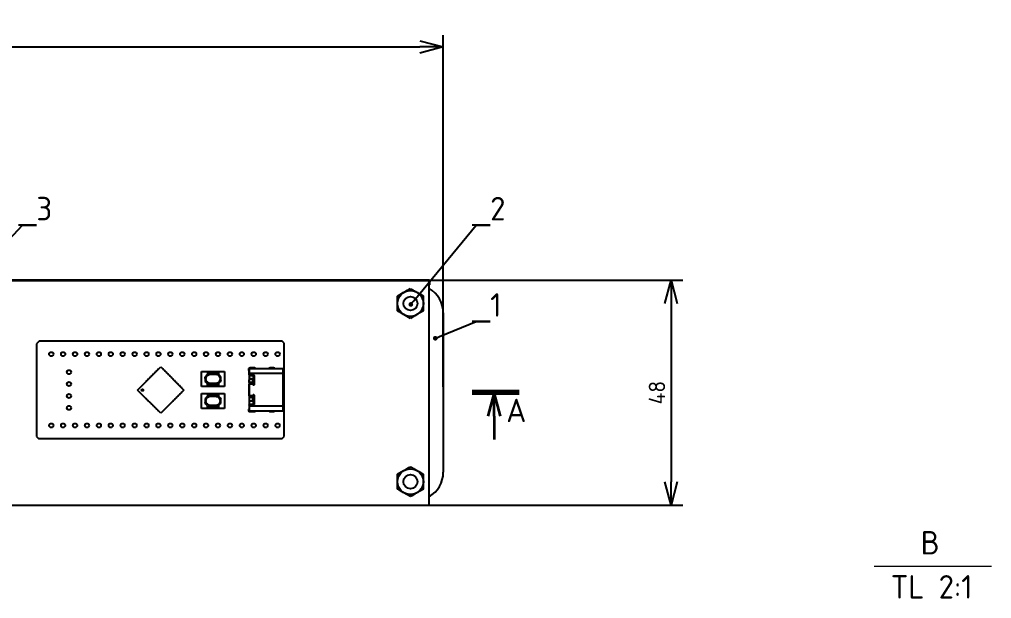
# Model space of a CAD drawing. Header units: millimetres. Extents: x 19686 to 36223, y 4362 to 8014.
# Drawn here: x 20689.1 to 20896.4, y 4518.5 to 4642 of the extents above; entities that cross this region are included whole.
import ezdxf
from ezdxf import colors
from ezdxf.entities.mleader import LeaderData, LeaderLine
from ezdxf.math import Vec2, Vec3

# ---------------------------------------------------------------- set-up
doc = ezdxf.new("R2010")
doc.units = ezdxf.units.MM
doc.linetypes.add('AM_ISO08W050', pattern=[18, 12, -1.5, 3, -1.5])
doc.layers.get('0').update_dxf_attribs({"lineweight": 35})
for name, color, linetype, lineweight in [('AM_10', 7, 'AM_ISO08W050', 35), ('Nét mảnh', 130, 'Continuous', 13), ('NÉT MẶT CẮT', 10, 'Continuous', 70), ('Nét đậm', 7, 'Continuous', 35)]:
    doc.layers.add(name, color=color, linetype=linetype, lineweight=lineweight)
doc.styles.add('MtXpl_TCVN_7284', font='')
doc.styles.get("Standard").update_dxf_attribs({"font": '', "height": 4.375})
doc.styles.get('MtXpl_TCVN_7284').set_extended_font_data('TCVN 7284')
doc.styles.get('Standard').set_extended_font_data('TCVN 7284')
doc.dimstyles.new('ISO-25$0', dxfattribs={"dimtxt": 4.375, "dimasz": 2.5, "dimexe": 1.25, "dimexo": 0.625, "dimtad": 1, "dimtxsty": 'Standard', "dimblk": 'OPEN30', "dimcen": 2.5, "dimadec": 0, "dimazin": 0, "dimtfac": 1, "dimtmove": 0, "dimatfit": 3, "dimldrblk": 'OPEN30', "dimfxl": 1, "dimarcsym": 0})

# ---------------------------------------------------------------- blocks, each defined once
blk = doc.blocks.new('_Dot')
at = {"color": 0, "linetype": 'ByBlock', "lineweight": -2}
blk.add_line((-0.5, 0), (-1, 0), dxfattribs=at)
at = {"color": 0, "linetype": 'ByBlock', "const_width": 0.5}
blk.add_lwpolyline([(-0.25, 0, 1), (0.25, 0, 1)], format="xyb", close=True, dxfattribs=at)
blk = doc.blocks.new('_Open30')
at = {"color": 0, "linetype": 'ByBlock', "lineweight": -2}
for p, q in [((-1, 0.268), (0, 0)), ((0, 0), (-1, -0.268)), ((0, 0), (-1, 0))]:
    blk.add_line(p, q, dxfattribs=at)
blk = doc.blocks.new('*D139')
at = {"layer": 'Defpoints', "color": 0, "transparency": 16777216}
for p in [(20779.45, 4636.1), (20459.45, 4562.39), (20779.45, 4562.39)]:
    blk.add_point(p, dxfattribs=at)
at = {"layer": 'Nét mảnh', "color": 0, "lineweight": -2, "transparency": 16777216}
for p, q in [((20459.45, 4563.64), (20459.45, 4638.6)), ((20779.45, 4563.64), (20779.45, 4638.6)), ((20464.45, 4636.1), (20774.45, 4636.1))]:
    blk.add_line(p, q, dxfattribs=at)
at = {"layer": 'Nét mảnh', "color": 0, "lineweight": -2, "transparency": 16777216, "xscale": 5, "yscale": 5, "zscale": 5, "rotation": 180}
blk.add_blockref('_Open30', (20459.45, 4636.1), dxfattribs=at)
at = {"layer": 'Nét mảnh', "color": 0, "lineweight": -2, "transparency": 16777216, "xscale": 5, "yscale": 5, "zscale": 5}
blk.add_blockref('_Open30', (20779.45, 4636.1), dxfattribs=at)
at = {"layer": 'Nét mảnh', "color": 0, "transparency": 16777216, "insert": (20619.45, 4639.1), "char_height": 4.375, "attachment_point": 5}
blk.add_mtext('{\\H0.8x;320}', dxfattribs=at)
blk = doc.blocks.new('*D141')
at = {"layer": 'Defpoints', "color": 0, "transparency": 16777216}
for p in [(20722.45, 4586.39), (20722.45, 4538.39), (20828.01, 4538.39)]:
    blk.add_point(p, dxfattribs=at)
at = {"layer": 'Nét mảnh', "color": 0, "lineweight": -2, "transparency": 16777216}
for p, q in [((20723.7, 4586.39), (20830.51, 4586.39)), ((20828.01, 4581.39), (20828.01, 4543.39)), ((20723.7, 4538.39), (20830.51, 4538.39))]:
    blk.add_line(p, q, dxfattribs=at)
at = {"layer": 'Nét mảnh', "color": 0, "lineweight": -2, "transparency": 16777216, "xscale": 5, "yscale": 5, "zscale": 5}
for p, rotation in [((20828.01, 4586.39), 90), ((20828.01, 4538.39), 270)]:
    blk.add_blockref('_Open30', p, dxfattribs=dict(at, rotation=rotation))
at = {"layer": 'Nét mảnh', "color": 0, "transparency": 16777216, "insert": (20825.01, 4562.39), "char_height": 4.375, "attachment_point": 5, "rotation": 90}
blk.add_mtext('{\\H0.8x;48}', dxfattribs=at)

msp = doc.modelspace()

# ---------------------------------------------------------------- linework, layer by layer
at = {"color": 7, "linetype": 'Continuous', "lineweight": 25}
for p, q in [((20776.452, 4538.394), (20776.452, 4585.394)), ((20769.702, 4582.982), (20771.077, 4583.776)), ((20772.452, 4578.219), (20771.077, 4579.013)), ((20775.202, 4579.806), (20773.827, 4579.013)), ((20779.452, 4579.394), (20779.452, 4545.394)), ((20693.295, 4573.386), (20692.71, 4572.802)), ((20692.71, 4572.802), (20692.71, 4553.015)), ((20745.085, 4573.386), (20693.295, 4573.386)), ((20745.517, 4572.954), (20745.085, 4573.386)), ((20745.517, 4553.041), (20745.517, 4572.954)), ((20714.253, 4562.921), (20719.203, 4567.871)), ((20717.693, 4566.375), (20717.516, 4566.199)), ((20717.693, 4566.375), (20717.7, 4566.368)), ((20718.047, 4566.729), (20717.87, 4566.552)), ((20717.87, 4566.552), (20717.877, 4566.545)), ((20718.047, 4566.729), (20718.054, 4566.722)), ((20718.4, 4567.083), (20718.223, 4566.906)), ((20718.223, 4566.906), (20718.23, 4566.899)), ((20718.4, 4567.083), (20718.407, 4567.075)), ((20718.754, 4567.436), (20718.577, 4567.259)), ((20718.584, 4567.252), (20718.577, 4567.259)), ((20718.754, 4567.436), (20718.761, 4567.429)), ((20719.203, 4567.871), (20724.153, 4562.921)), ((20719.652, 4567.436), (20719.645, 4567.429)), ((20719.829, 4567.259), (20719.652, 4567.436)), ((20719.829, 4567.259), (20719.821, 4567.252)), ((20720.005, 4567.083), (20719.998, 4567.075)), ((20720.182, 4566.906), (20720.005, 4567.083)), ((20720.182, 4566.906), (20720.175, 4566.899)), ((20720.359, 4566.729), (20720.352, 4566.722)), ((20720.536, 4566.552), (20720.359, 4566.729)), ((20720.536, 4566.552), (20720.529, 4566.545)), ((20720.712, 4566.375), (20720.705, 4566.368)), ((20720.889, 4566.199), (20720.712, 4566.375)), ((20727.903, 4566.909), (20732.803, 4566.909)), ((20727.903, 4563.709), (20727.903, 4566.909)), ((20729.199, 4566.909), (20729.199, 4566.315)), ((20731.507, 4566.509), (20729.199, 4566.509)), ((20731.507, 4566.909), (20731.507, 4566.315)), ((20732.803, 4566.909), (20732.803, 4563.709)), ((20745.365, 4566.442), (20738.065, 4566.442)), ((20738.065, 4566.442), (20738.065, 4564.488)), ((20745.335, 4567.442), (20738.095, 4567.442)), ((20738.095, 4566.222), (20738.095, 4567.442)), ((20739.168, 4567.667), (20738.268, 4567.667)), ((20743.249, 4567.667), (20742.549, 4567.667)), ((20745.335, 4558.502), (20745.335, 4567.442)), ((20745.365, 4559.502), (20745.365, 4566.442)), ((20715.925, 4564.608), (20715.749, 4564.431)), ((20715.749, 4564.431), (20715.756, 4564.424)), ((20715.925, 4564.608), (20715.932, 4564.601)), ((20716.279, 4564.961), (20716.102, 4564.784)), ((20716.102, 4564.784), (20716.109, 4564.777)), ((20716.279, 4564.961), (20716.286, 4564.954)), ((20716.632, 4565.315), (20716.456, 4565.138)), ((20716.456, 4565.138), (20716.463, 4565.131)), ((20716.632, 4565.315), (20716.64, 4565.308)), ((20716.986, 4565.668), (20716.809, 4565.492)), ((20716.809, 4565.492), (20716.816, 4565.484)), ((20716.986, 4565.668), (20716.993, 4565.661)), ((20717.34, 4566.022), (20717.163, 4565.845)), ((20717.163, 4565.845), (20717.17, 4565.838)), ((20717.34, 4566.022), (20717.347, 4566.015)), ((20717.516, 4566.199), (20717.523, 4566.192)), ((20720.889, 4566.199), (20720.882, 4566.192)), ((20721.066, 4566.022), (20721.059, 4566.015)), ((20721.243, 4565.845), (20721.066, 4566.022)), ((20721.243, 4565.845), (20721.236, 4565.838)), ((20721.42, 4565.668), (20721.412, 4565.661)), ((20721.596, 4565.492), (20721.42, 4565.668)), ((20721.596, 4565.492), (20721.589, 4565.484)), ((20721.773, 4565.315), (20721.766, 4565.308)), ((20721.95, 4565.138), (20721.773, 4565.315)), ((20721.95, 4565.138), (20721.943, 4565.131)), ((20722.127, 4564.961), (20722.12, 4564.954)), ((20722.303, 4564.784), (20722.127, 4564.961)), ((20722.303, 4564.784), (20722.296, 4564.777)), ((20722.48, 4564.608), (20722.473, 4564.601)), ((20722.657, 4564.431), (20722.48, 4564.608)), ((20722.657, 4564.431), (20722.65, 4564.424)), ((20728.653, 4565.409), (20728.663, 4565.509)), ((20728.653, 4565.409), (20728.653, 4565.249)), ((20728.653, 4565.249), (20728.683, 4565.039)), ((20728.663, 4565.509), (20728.713, 4565.699)), ((20728.683, 4565.039), (20728.753, 4564.829)), ((20728.713, 4565.699), (20728.793, 4565.879)), ((20728.853, 4564.639), (20728.753, 4564.829)), ((20728.923, 4566.069), (20728.793, 4565.879)), ((20728.853, 4565.359), (20728.873, 4565.509)), ((20728.853, 4565.279), (20728.853, 4565.359)), ((20728.863, 4565.189), (20728.853, 4565.279)), ((20728.983, 4564.489), (20728.853, 4564.639)), ((20728.883, 4565.069), (20728.863, 4565.189)), ((20728.873, 4565.509), (20728.923, 4565.679)), ((20728.923, 4564.929), (20728.883, 4565.069)), ((20729.083, 4566.229), (20728.923, 4566.069)), ((20728.923, 4565.679), (20729.003, 4565.829)), ((20728.983, 4564.809), (20728.923, 4564.929)), ((20729.073, 4564.679), (20728.983, 4564.809)), ((20729.103, 4564.369), (20728.983, 4564.489)), ((20729.003, 4565.829), (20729.083, 4565.949)), ((20729.163, 4564.589), (20729.073, 4564.679)), ((20729.083, 4566.229), (20729.199, 4566.315)), ((20729.083, 4565.949), (20729.183, 4566.049)), ((20729.199, 4564.303), (20729.103, 4564.369)), ((20729.303, 4564.469), (20729.163, 4564.589)), ((20729.183, 4566.049), (20729.263, 4566.119)), ((20729.199, 4563.709), (20729.199, 4564.303)), ((20729.263, 4566.119), (20729.373, 4566.189)), ((20729.453, 4564.389), (20729.303, 4564.469)), ((20729.373, 4566.189), (20729.543, 4566.259)), ((20729.613, 4564.339), (20729.453, 4564.389)), ((20729.543, 4566.259), (20729.703, 4566.299)), ((20729.853, 4564.309), (20729.613, 4564.339)), ((20729.703, 4566.299), (20729.853, 4566.309)), ((20729.853, 4566.309), (20730.853, 4566.309)), ((20730.563, 4564.309), (20729.853, 4564.309)), ((20730.923, 4564.309), (20730.563, 4564.309)), ((20731.033, 4566.289), (20730.853, 4566.309)), ((20731.073, 4564.329), (20730.923, 4564.309)), ((20731.033, 4566.289), (20731.253, 4566.229)), ((20731.253, 4564.389), (20731.073, 4564.329)), ((20731.253, 4566.229), (20731.423, 4566.139)), ((20731.433, 4564.489), (20731.253, 4564.389)), ((20731.423, 4566.139), (20731.583, 4565.999)), ((20731.593, 4564.629), (20731.433, 4564.489)), ((20731.507, 4566.315), (20731.653, 4566.209)), ((20731.653, 4566.209), (20731.507, 4566.315)), ((20731.507, 4564.303), (20731.623, 4564.389)), ((20731.507, 4564.303), (20731.507, 4563.709)), ((20731.583, 4565.999), (20731.693, 4565.859)), ((20731.693, 4564.769), (20731.593, 4564.629)), ((20731.773, 4564.529), (20731.623, 4564.389)), ((20731.763, 4566.099), (20731.653, 4566.209)), ((20731.693, 4565.859), (20731.773, 4565.699)), ((20731.773, 4564.919), (20731.693, 4564.769)), ((20731.853, 4565.979), (20731.763, 4566.099)), ((20731.773, 4565.699), (20731.833, 4565.529)), ((20731.833, 4565.079), (20731.773, 4564.919)), ((20731.873, 4564.679), (20731.773, 4564.529)), ((20731.833, 4565.529), (20731.853, 4565.369)), ((20731.853, 4565.249), (20731.833, 4565.079)), ((20731.933, 4565.829), (20731.853, 4565.979)), ((20731.853, 4565.369), (20731.853, 4565.249)), ((20731.963, 4564.839), (20731.873, 4564.679)), ((20732.003, 4565.659), (20731.933, 4565.829)), ((20732.023, 4565.019), (20731.963, 4564.839)), ((20732.043, 4565.479), (20732.003, 4565.659)), ((20732.023, 4565.019), (20732.043, 4565.179)), ((20732.053, 4565.379), (20732.043, 4565.479)), ((20732.043, 4565.179), (20732.053, 4565.269)), ((20732.053, 4565.269), (20732.053, 4565.379)), ((20738.065, 4566.222), (20738.095, 4566.222)), ((20738.065, 4566.072), (20738.215, 4566.072)), ((20738.095, 4564.511), (20738.095, 4565.141)), ((20738.095, 4564.511), (20738.095, 4564.207)), ((20738.835, 4564.511), (20738.095, 4564.511)), ((20739.015, 4566.102), (20738.215, 4566.102)), ((20738.215, 4566.072), (20738.215, 4566.102)), ((20738.215, 4566.072), (20739.015, 4566.072)), ((20738.565, 4565.324), (20738.365, 4565.324)), ((20738.365, 4565.316), (20738.365, 4565.324)), ((20738.365, 4565.316), (20738.565, 4565.316)), ((20738.565, 4565.324), (20738.565, 4565.316)), ((20738.835, 4565.141), (20738.835, 4564.511)), ((20738.865, 4564.488), (20738.865, 4565.118)), ((20738.915, 4566.072), (20738.915, 4564.122)), ((20739.015, 4566.072), (20739.015, 4566.102)), ((20739.165, 4565.922), (20739.195, 4565.922)), ((20739.165, 4565.922), (20739.165, 4564.222)), ((20739.195, 4564.222), (20739.195, 4565.922)), ((20719.203, 4557.971), (20714.253, 4562.921)), ((20714.865, 4563.547), (20714.688, 4563.37)), ((20714.688, 4563.37), (20714.695, 4563.363)), ((20714.695, 4562.479), (20714.688, 4562.472)), ((20714.865, 4562.295), (20714.688, 4562.472)), ((20714.865, 4563.547), (20714.872, 4563.54)), ((20714.872, 4562.303), (20714.865, 4562.295)), ((20715.218, 4563.901), (20715.041, 4563.724)), ((20715.041, 4563.724), (20715.049, 4563.717)), ((20715.218, 4563.901), (20715.225, 4563.894)), ((20715.572, 4564.254), (20715.395, 4564.077)), ((20715.395, 4564.077), (20715.402, 4564.07)), ((20715.572, 4564.254), (20715.579, 4564.247)), ((20724.153, 4562.921), (20719.203, 4557.971)), ((20722.834, 4564.254), (20722.827, 4564.247)), ((20723.011, 4564.077), (20722.834, 4564.254)), ((20723.011, 4564.077), (20723.003, 4564.07)), ((20723.187, 4563.901), (20723.18, 4563.894)), ((20723.364, 4563.724), (20723.187, 4563.901)), ((20723.364, 4563.724), (20723.357, 4563.717)), ((20723.541, 4563.547), (20723.534, 4563.54)), ((20723.541, 4562.295), (20723.534, 4562.303)), ((20723.718, 4563.37), (20723.541, 4563.547)), ((20723.718, 4562.472), (20723.541, 4562.295)), ((20723.718, 4563.37), (20723.711, 4563.363)), ((20723.711, 4562.479), (20723.718, 4562.472)), ((20732.803, 4563.709), (20727.903, 4563.709)), ((20727.903, 4562.21), (20732.803, 4562.21)), ((20727.903, 4559.01), (20727.903, 4562.21)), ((20729.199, 4564.109), (20731.507, 4564.109)), ((20729.199, 4562.21), (20729.199, 4561.616)), ((20731.507, 4562.21), (20731.507, 4561.616)), ((20732.803, 4562.21), (20732.803, 4559.01)), ((20738.065, 4564.207), (20738.065, 4561.737)), ((20738.836, 4564.207), (20738.065, 4564.207)), ((20738.095, 4561.737), (20738.095, 4564.207)), ((20738.866, 4564.21), (20738.836, 4564.207)), ((20738.915, 4564.122), (20738.904, 4564.122)), ((20739.165, 4564.222), (20739.195, 4564.222)), ((20715.049, 4562.126), (20715.041, 4562.119)), ((20715.218, 4561.942), (20715.041, 4562.119)), ((20715.225, 4561.949), (20715.218, 4561.942)), ((20715.402, 4561.772), (20715.395, 4561.765)), ((20715.572, 4561.588), (20715.395, 4561.765)), ((20715.579, 4561.595), (20715.572, 4561.588)), ((20715.756, 4561.419), (20715.749, 4561.412)), ((20715.925, 4561.235), (20715.749, 4561.412)), ((20715.932, 4561.242), (20715.925, 4561.235)), ((20716.109, 4561.065), (20716.102, 4561.058)), ((20716.279, 4560.881), (20716.102, 4561.058)), ((20716.286, 4560.888), (20716.279, 4560.881)), ((20716.463, 4560.712), (20716.456, 4560.704)), ((20716.632, 4560.528), (20716.456, 4560.704)), ((20716.64, 4560.535), (20716.632, 4560.528)), ((20716.816, 4560.358), (20716.809, 4560.351)), ((20716.986, 4560.174), (20716.809, 4560.351)), ((20716.993, 4560.181), (20716.986, 4560.174)), ((20721.412, 4560.181), (20721.42, 4560.174)), ((20721.596, 4560.351), (20721.42, 4560.174)), ((20721.589, 4560.358), (20721.596, 4560.351)), ((20721.766, 4560.535), (20721.773, 4560.528)), ((20721.95, 4560.704), (20721.773, 4560.528)), ((20721.943, 4560.712), (20721.95, 4560.704)), ((20722.12, 4560.888), (20722.127, 4560.881)), ((20722.303, 4561.058), (20722.127, 4560.881)), ((20722.296, 4561.065), (20722.303, 4561.058)), ((20722.473, 4561.242), (20722.48, 4561.235)), ((20722.657, 4561.412), (20722.48, 4561.235)), ((20722.65, 4561.419), (20722.657, 4561.412)), ((20722.827, 4561.595), (20722.834, 4561.588)), ((20723.011, 4561.765), (20722.834, 4561.588)), ((20723.003, 4561.772), (20723.011, 4561.765)), ((20723.18, 4561.949), (20723.187, 4561.942)), ((20723.364, 4562.119), (20723.187, 4561.942)), ((20723.357, 4562.126), (20723.364, 4562.119)), ((20728.663, 4560.81), (20728.653, 4560.71)), ((20728.653, 4560.71), (20728.653, 4560.55)), ((20728.653, 4560.55), (20728.683, 4560.34)), ((20728.713, 4561), (20728.663, 4560.81)), ((20728.753, 4560.13), (20728.683, 4560.34)), ((20728.713, 4561), (20728.793, 4561.18)), ((20728.853, 4559.94), (20728.753, 4560.13)), ((20728.793, 4561.18), (20728.923, 4561.37)), ((20728.853, 4560.66), (20728.873, 4560.81)), ((20728.853, 4560.58), (20728.853, 4560.66)), ((20728.863, 4560.49), (20728.853, 4560.58)), ((20728.883, 4560.37), (20728.863, 4560.49)), ((20728.873, 4560.81), (20728.923, 4560.98)), ((20728.923, 4560.23), (20728.883, 4560.37)), ((20729.083, 4561.53), (20728.923, 4561.37)), ((20728.923, 4560.98), (20729.003, 4561.13)), ((20728.983, 4560.11), (20728.923, 4560.23)), ((20729.003, 4561.13), (20729.083, 4561.25)), ((20729.199, 4561.616), (20729.083, 4561.53)), ((20729.083, 4561.25), (20729.183, 4561.35)), ((20729.183, 4561.35), (20729.263, 4561.42)), ((20731.507, 4561.81), (20729.199, 4561.81)), ((20729.263, 4561.42), (20729.373, 4561.49)), ((20729.373, 4561.49), (20729.543, 4561.56)), ((20729.543, 4561.56), (20729.703, 4561.6)), ((20729.703, 4561.6), (20729.853, 4561.61)), ((20729.853, 4561.61), (20730.853, 4561.61)), ((20731.033, 4561.59), (20730.853, 4561.61)), ((20731.033, 4561.59), (20731.253, 4561.53)), ((20731.253, 4561.53), (20731.423, 4561.44)), ((20731.423, 4561.44), (20731.583, 4561.3)), ((20731.507, 4561.616), (20731.653, 4561.51)), ((20731.653, 4561.51), (20731.507, 4561.616)), ((20731.583, 4561.3), (20731.693, 4561.16)), ((20731.653, 4561.51), (20731.763, 4561.4)), ((20731.693, 4561.16), (20731.773, 4561)), ((20731.773, 4560.22), (20731.693, 4560.07)), ((20731.763, 4561.4), (20731.853, 4561.28)), ((20731.773, 4561), (20731.833, 4560.83)), ((20731.833, 4560.38), (20731.773, 4560.22)), ((20731.833, 4560.83), (20731.853, 4560.67)), ((20731.853, 4560.55), (20731.833, 4560.38)), ((20731.853, 4561.28), (20731.933, 4561.13)), ((20731.853, 4560.67), (20731.853, 4560.55)), ((20731.963, 4560.14), (20731.873, 4559.98)), ((20731.933, 4561.13), (20732.003, 4560.96)), ((20731.963, 4560.14), (20732.023, 4560.32)), ((20732.043, 4560.78), (20732.003, 4560.96)), ((20732.023, 4560.32), (20732.043, 4560.48)), ((20732.053, 4560.68), (20732.043, 4560.78)), ((20732.043, 4560.48), (20732.053, 4560.57)), ((20732.053, 4560.57), (20732.053, 4560.68)), ((20738.065, 4561.737), (20738.095, 4561.737)), ((20738.065, 4561.456), (20738.065, 4560.826)), ((20738.065, 4560.826), (20738.065, 4559.502)), ((20738.836, 4561.737), (20738.095, 4561.737)), ((20738.095, 4561.737), (20738.095, 4561.433)), ((20738.095, 4561.433), (20738.835, 4561.433)), ((20738.095, 4561.433), (20738.095, 4560.803)), ((20738.365, 4560.628), (20738.565, 4560.628)), ((20738.365, 4560.628), (20738.365, 4560.62)), ((20738.365, 4560.62), (20738.565, 4560.62)), ((20738.565, 4560.62), (20738.565, 4560.628)), ((20738.835, 4560.803), (20738.835, 4561.433)), ((20738.836, 4561.737), (20738.866, 4561.735)), ((20738.865, 4560.826), (20738.865, 4561.456)), ((20738.904, 4561.822), (20738.915, 4561.822)), ((20738.915, 4561.822), (20738.915, 4559.872)), ((20739.015, 4561.902), (20739.015, 4561.872)), ((20739.165, 4561.722), (20739.195, 4561.722)), ((20739.165, 4561.722), (20739.165, 4560.022)), ((20739.195, 4560.022), (20739.195, 4561.722)), ((20717.17, 4560.004), (20717.163, 4559.997)), ((20717.34, 4559.821), (20717.163, 4559.997)), ((20717.347, 4559.828), (20717.34, 4559.821)), ((20717.523, 4559.651), (20717.516, 4559.644)), ((20717.693, 4559.467), (20717.516, 4559.644)), ((20717.7, 4559.474), (20717.693, 4559.467)), ((20717.877, 4559.297), (20717.87, 4559.29)), ((20718.047, 4559.113), (20717.87, 4559.29)), ((20718.054, 4559.121), (20718.047, 4559.113)), ((20718.23, 4558.944), (20718.223, 4558.937)), ((20718.4, 4558.76), (20718.223, 4558.937)), ((20718.407, 4558.767), (20718.4, 4558.76)), ((20718.584, 4558.59), (20718.577, 4558.583)), ((20718.754, 4558.406), (20718.577, 4558.583)), ((20718.761, 4558.413), (20718.754, 4558.406)), ((20719.645, 4558.413), (20719.652, 4558.406)), ((20719.829, 4558.583), (20719.652, 4558.406)), ((20719.821, 4558.59), (20719.829, 4558.583)), ((20719.998, 4558.767), (20720.005, 4558.76)), ((20720.182, 4558.937), (20720.005, 4558.76)), ((20720.175, 4558.944), (20720.182, 4558.937)), ((20720.352, 4559.121), (20720.359, 4559.113)), ((20720.536, 4559.29), (20720.359, 4559.113)), ((20720.529, 4559.297), (20720.536, 4559.29)), ((20720.705, 4559.474), (20720.712, 4559.467)), ((20720.889, 4559.644), (20720.712, 4559.467)), ((20720.882, 4559.651), (20720.889, 4559.644)), ((20721.059, 4559.828), (20721.066, 4559.821)), ((20721.243, 4559.997), (20721.066, 4559.821)), ((20721.236, 4560.004), (20721.243, 4559.997)), ((20732.803, 4559.01), (20727.903, 4559.01)), ((20728.983, 4559.79), (20728.853, 4559.94)), ((20729.073, 4559.98), (20728.983, 4560.11)), ((20729.103, 4559.67), (20728.983, 4559.79)), ((20729.163, 4559.89), (20729.073, 4559.98)), ((20729.103, 4559.67), (20729.199, 4559.604)), ((20729.303, 4559.77), (20729.163, 4559.89)), ((20729.199, 4559.01), (20729.199, 4559.604)), ((20729.199, 4559.41), (20731.507, 4559.41)), ((20729.453, 4559.69), (20729.303, 4559.77)), ((20729.613, 4559.64), (20729.453, 4559.69)), ((20729.853, 4559.61), (20729.613, 4559.64)), ((20730.563, 4559.61), (20729.853, 4559.61)), ((20730.923, 4559.61), (20730.563, 4559.61)), ((20731.073, 4559.63), (20730.923, 4559.61)), ((20731.253, 4559.69), (20731.073, 4559.63)), ((20731.433, 4559.79), (20731.253, 4559.69)), ((20731.593, 4559.93), (20731.433, 4559.79)), ((20731.507, 4559.604), (20731.623, 4559.69)), ((20731.507, 4559.604), (20731.507, 4559.01)), ((20731.693, 4560.07), (20731.593, 4559.93)), ((20731.773, 4559.83), (20731.623, 4559.69)), ((20731.873, 4559.98), (20731.773, 4559.83)), ((20738.215, 4559.872), (20738.065, 4559.872)), ((20738.065, 4559.722), (20738.095, 4559.722)), ((20745.365, 4559.502), (20738.065, 4559.502)), ((20738.095, 4559.722), (20738.095, 4558.502)), ((20738.095, 4558.502), (20745.335, 4558.502)), ((20738.215, 4559.842), (20738.215, 4559.872)), ((20739.015, 4559.872), (20738.215, 4559.872)), ((20738.215, 4559.842), (20739.015, 4559.842)), ((20738.268, 4558.327), (20739.168, 4558.327)), ((20739.015, 4559.872), (20739.015, 4559.842)), ((20739.165, 4560.022), (20739.195, 4560.022)), ((20742.549, 4558.327), (20743.249, 4558.327)), ((20692.71, 4553.015), (20693.118, 4552.607)), ((20693.118, 4552.607), (20745.084, 4552.607)), ((20745.084, 4552.607), (20745.517, 4553.041)), ((20769.702, 4544.982), (20771.077, 4545.776)), ((20775.202, 4541.806), (20773.827, 4541.013)), ((20772.452, 4540.219), (20771.077, 4541.013)), ((20668.452, 4538.394), (20776.452, 4538.394))]:
    msp.add_line(p, q, dxfattribs=at)
at = {"color": 7, "linetype": 'Continuous', "lineweight": 25, "flags": 128}
for points in [[(20738.835, 4564.223), (20738.835, 4564.264), (20738.835, 4564.304), (20738.835, 4564.344), (20738.835, 4564.382), (20738.835, 4564.417), (20738.835, 4564.451), (20738.835, 4564.482), (20738.835, 4564.511)], [(20738.835, 4561.433), (20738.835, 4561.462), (20738.835, 4561.493), (20738.835, 4561.527), (20738.835, 4561.6), (20738.835, 4561.68), (20738.835, 4561.721)]]:
    msp.add_lwpolyline(points, dxfattribs=at)
at = {"color": 7, "linetype": 'Continuous', "lineweight": 25}
for centre, radius in [((20772.452, 4581.394), 2.75), ((20772.452, 4581.394), 1.5), ((20695.86, 4570.592), 0.45), ((20698.4, 4570.592), 0.45), ((20700.94, 4570.592), 0.45), ((20703.48, 4570.592), 0.45), ((20706.02, 4570.592), 0.45), ((20708.56, 4570.592), 0.45), ((20711.1, 4570.592), 0.45), ((20713.64, 4570.592), 0.45), ((20716.18, 4570.592), 0.45), ((20718.72, 4570.592), 0.45), ((20721.26, 4570.592), 0.45), ((20723.8, 4570.592), 0.45), ((20726.34, 4570.592), 0.45), ((20728.88, 4570.592), 0.45), ((20731.42, 4570.592), 0.45), ((20733.96, 4570.592), 0.45), ((20736.5, 4570.592), 0.45), ((20739.04, 4570.592), 0.45), ((20741.58, 4570.592), 0.45), ((20744.12, 4570.592), 0.45), ((20699.645, 4566.757), 0.45), ((20699.645, 4564.217), 0.45), ((20715.314, 4562.921), 0.175), ((20699.645, 4561.677), 0.45), ((20699.645, 4559.137), 0.45), ((20695.86, 4555.377), 0.45), ((20698.4, 4555.377), 0.45), ((20700.94, 4555.377), 0.45), ((20703.48, 4555.377), 0.45), ((20706.02, 4555.377), 0.45), ((20708.56, 4555.377), 0.45), ((20711.1, 4555.377), 0.45), ((20713.64, 4555.377), 0.45), ((20716.18, 4555.377), 0.45), ((20718.72, 4555.377), 0.45), ((20721.26, 4555.377), 0.45), ((20723.8, 4555.377), 0.45), ((20726.34, 4555.377), 0.45), ((20728.88, 4555.377), 0.45), ((20731.42, 4555.377), 0.45), ((20733.96, 4555.377), 0.45), ((20736.5, 4555.377), 0.45), ((20739.04, 4555.377), 0.45), ((20741.58, 4555.377), 0.45), ((20744.12, 4555.377), 0.45), ((20772.452, 4543.394), 2.75), ((20772.452, 4543.394), 1.5)]:
    msp.add_circle(centre, radius, dxfattribs=at)
for centre, radius, start, end in [((20773.452, 4579.394), 6, 0, 60), ((20738.268, 4567.317), 0.35, 90, 233.92748), ((20738.095, 4567.412), 0.03, 90.00001, 180.00001), ((20739.168, 4567.317), 0.35, 20.97094, 90), ((20742.549, 4567.317), 0.35, 90, 159.02901), ((20743.249, 4567.317), 0.35, 20.97101, 90), ((20745.335, 4567.412), 0.03, 0.00001, 90.00001), ((20738.215, 4566.222), 0.15, 180.00001, 270.00001), ((20738.092, 4565.114), 0.0271, 83.28064, 171.13502), ((20738.092, 4564.484), 0.0271, 83.28064, 171.13502), ((20738.839, 4565.114), 0.0271, 8.86499, 96.71937), ((20738.839, 4564.484), 0.0271, 8.86499, 96.71937), ((20739.015, 4565.922), 0.15, 0.00001, 90.00001), ((20738.843, 4564.037), 0.186, 83.05809, 92.30383), ((20739.015, 4564.222), 0.15, 184.775, 0.00001), ((20738.092, 4561.46), 0.0271, 188.86499, 276.71937), ((20738.092, 4560.83), 0.0271, 188.86499, 276.71937), ((20738.843, 4561.907), 0.186, 267.69618, 276.94192), ((20738.839, 4561.46), 0.0271, 263.28064, 351.13502), ((20738.839, 4560.83), 0.0271, 263.28064, 351.13502), ((20739.015, 4561.722), 0.15, 0.00001, 175.22499), ((20738.268, 4558.677), 0.35, 126.26291, 270), ((20738.215, 4559.722), 0.15, 90.00001, 180.00001), ((20738.095, 4558.532), 0.03, 180.00001, 270.00001), ((20739.015, 4560.022), 0.15, 270.00001, 0.00001), ((20739.168, 4558.677), 0.35, 270, 330.06169), ((20742.549, 4558.677), 0.35, 209.93826, 270), ((20743.249, 4558.677), 0.35, 270, 330.06176), ((20745.335, 4558.532), 0.03, 270.00001, 0.00001), ((20773.452, 4545.394), 6, 300, 0)]:
    msp.add_arc(centre, radius, start, end, dxfattribs=at)
for points, knots in [([(20769.702, 4581.394), (20769.702, 4581.538), (20769.702, 4582.076), (20769.702, 4582.599), (20769.702, 4582.982)], [0, 0, 0, 0, 0.2686336, 1, 1, 1, 1]), ([(20771.077, 4583.776), (20771.11, 4583.794), (20771.574, 4584.063), (20772.029, 4584.325), (20772.452, 4584.57)], [0, 0, 0, 0, 0.0701503, 1, 1, 1, 1]), ([(20772.452, 4584.57), (20772.676, 4584.441), (20773.126, 4584.18), (20773.592, 4583.911), (20773.827, 4583.776)], [0, 0, 0, 0, 0.495458, 1, 1, 1, 1]), ([(20773.827, 4583.776), (20773.86, 4583.757), (20774.324, 4583.489), (20774.779, 4583.226), (20775.202, 4582.982)], [0, 0, 0, 0, 0.0701503, 1, 1, 1, 1]), ([(20775.202, 4581.394), (20775.202, 4581.538), (20775.202, 4582.076), (20775.202, 4582.599), (20775.202, 4582.982)], [0, 0, 0, 0, 0.2686336, 1, 1, 1, 1]), ([(20769.702, 4579.806), (20769.702, 4579.94), (20769.702, 4580.457), (20769.702, 4580.995), (20769.702, 4581.394)], [0, 0, 0, 0, 0.2575513, 1, 1, 1, 1]), ([(20775.202, 4579.806), (20775.202, 4579.94), (20775.202, 4580.457), (20775.202, 4580.995), (20775.202, 4581.394)], [0, 0, 0, 0, 0.2575513, 1, 1, 1, 1]), ([(20771.077, 4579.013), (20771.045, 4579.031), (20770.581, 4579.299), (20770.126, 4579.562), (20769.702, 4579.806)], [0, 0, 0, 0, 0.0701503, 1, 1, 1, 1]), ([(20773.827, 4579.013), (20773.795, 4578.994), (20773.331, 4578.726), (20772.876, 4578.463), (20772.452, 4578.219)], [0, 0, 0, 0, 0.07015027, 1, 1, 1, 1]), ([(20738.065, 4567.412), (20738.065, 4567.395), (20738.065, 4567.359), (20738.065, 4567.097), (20738.065, 4566.771), (20738.065, 4566.549), (20738.065, 4566.442)], [0, 0, 0, 0, 0.2702613, 0.5624294, 0.7897364, 1, 1, 1, 1]), ([(20745.365, 4566.442), (20745.365, 4566.579), (20745.365, 4566.866), (20745.365, 4567.191), (20745.365, 4567.38), (20745.365, 4567.402), (20745.365, 4567.412)], [0, 0, 0, 0, 0.2702613, 0.5624294, 0.7897364, 1, 1, 1, 1]), ([(20738.065, 4564.488), (20738.065, 4564.443), (20738.065, 4564.362), (20738.065, 4564.254), (20738.065, 4564.207)], [0, 0, 0, 0, 0.56, 1, 1, 1, 1]), ([(20738.215, 4566.102), (20738.198, 4566.104), (20738.163, 4566.109), (20738.123, 4566.141), (20738.099, 4566.181), (20738.097, 4566.209), (20738.095, 4566.222)], [0, 0, 0, 0, 0.2702613, 0.5624294, 0.7897364, 1, 1, 1, 1]), ([(20738.095, 4565.141), (20738.1, 4565.166), (20738.11, 4565.217), (20738.183, 4565.276), (20738.274, 4565.311), (20738.336, 4565.315), (20738.365, 4565.316)], [0, 0, 0, 0, 0.2702613, 0.5624294, 0.7897364, 1, 1, 1, 1]), ([(20738.565, 4565.316), (20738.604, 4565.313), (20738.683, 4565.307), (20738.774, 4565.259), (20738.827, 4565.2), (20738.832, 4565.16), (20738.835, 4565.141)], [0, 0, 0, 0, 0.2702613, 0.5624294, 0.7897364, 1, 1, 1, 1]), ([(20738.865, 4564.222), (20738.865, 4564.279), (20738.865, 4564.381), (20738.865, 4564.455), (20738.865, 4564.488)], [0, 0, 0, 0, 0.56, 1, 1, 1, 1]), ([(20739.195, 4565.922), (20739.192, 4565.948), (20739.186, 4566.001), (20739.137, 4566.061), (20739.076, 4566.096), (20739.035, 4566.1), (20739.015, 4566.102)], [0, 0, 0, 0, 0.2702613, 0.5624294, 0.7897364, 1, 1, 1, 1]), ([(20738.836, 4564.207), (20738.836, 4564.21), (20738.836, 4564.215), (20738.835, 4564.221), (20738.835, 4564.223)], [0, 0, 0, 0, 0.5599985, 1, 1, 1, 1]), ([(20738.836, 4564.207), (20738.841, 4564.183), (20738.851, 4564.134), (20738.899, 4564.079), (20738.957, 4564.047), (20738.997, 4564.044), (20739.015, 4564.042)], [0, 0, 0, 0, 0.27129, 0.5621641, 0.7887085, 1, 1, 1, 1]), ([(20738.866, 4564.21), (20738.866, 4564.212), (20738.865, 4564.216), (20738.865, 4564.22), (20738.865, 4564.222)], [0, 0, 0, 0, 0.5599213, 1, 1, 1, 1]), ([(20739.015, 4564.042), (20739.041, 4564.045), (20739.094, 4564.052), (20739.154, 4564.1), (20739.189, 4564.161), (20739.193, 4564.202), (20739.195, 4564.222)], [0, 0, 0, 0, 0.2702613, 0.5624294, 0.7897364, 1, 1, 1, 1]), ([(20738.065, 4561.737), (20738.065, 4561.677), (20738.065, 4561.569), (20738.065, 4561.49), (20738.065, 4561.456)], [0, 0, 0, 0, 0.56, 1, 1, 1, 1]), ([(20738.095, 4560.803), (20738.1, 4560.778), (20738.11, 4560.726), (20738.184, 4560.668), (20738.273, 4560.633), (20738.335, 4560.63), (20738.365, 4560.628)], [0, 0, 0, 0, 0.279899, 0.5610413, 0.788392, 1, 1, 1, 1]), ([(20738.565, 4560.628), (20738.605, 4560.631), (20738.685, 4560.637), (20738.774, 4560.685), (20738.826, 4560.744), (20738.832, 4560.784), (20738.835, 4560.803)], [0, 0, 0, 0, 0.279899, 0.5610413, 0.788392, 1, 1, 1, 1]), ([(20738.835, 4561.721), (20738.835, 4561.724), (20738.836, 4561.729), (20738.836, 4561.735), (20738.836, 4561.737)], [0, 0, 0, 0, 0.5599975, 1, 1, 1, 1]), ([(20739.015, 4561.902), (20738.991, 4561.899), (20738.941, 4561.893), (20738.882, 4561.849), (20738.846, 4561.794), (20738.839, 4561.756), (20738.836, 4561.737)], [0, 0, 0, 0, 0.27129, 0.5621641, 0.7887085, 1, 1, 1, 1]), ([(20738.865, 4561.722), (20738.865, 4561.724), (20738.865, 4561.729), (20738.866, 4561.733), (20738.866, 4561.735)], [0, 0, 0, 0, 0.56001016, 1, 1, 1, 1]), ([(20738.865, 4561.456), (20738.865, 4561.499), (20738.865, 4561.575), (20738.865, 4561.677), (20738.865, 4561.722)], [0, 0, 0, 0, 0.56, 1, 1, 1, 1]), ([(20739.195, 4561.722), (20739.192, 4561.748), (20739.186, 4561.801), (20739.137, 4561.861), (20739.076, 4561.896), (20739.035, 4561.9), (20739.015, 4561.902)], [0, 0, 0, 0, 0.2702613, 0.5624294, 0.7897364, 1, 1, 1, 1]), ([(20738.065, 4559.502), (20738.065, 4559.365), (20738.065, 4559.079), (20738.065, 4558.753), (20738.065, 4558.564), (20738.065, 4558.542), (20738.065, 4558.532)], [0, 0, 0, 0, 0.2702613, 0.5624294, 0.7897364, 1, 1, 1, 1]), ([(20738.095, 4559.722), (20738.097, 4559.739), (20738.102, 4559.774), (20738.134, 4559.815), (20738.175, 4559.838), (20738.202, 4559.841), (20738.215, 4559.842)], [0, 0, 0, 0, 0.2702613, 0.5624294, 0.7897364, 1, 1, 1, 1]), ([(20739.015, 4559.842), (20739.041, 4559.845), (20739.094, 4559.852), (20739.154, 4559.9), (20739.189, 4559.961), (20739.193, 4560.002), (20739.195, 4560.022)], [0, 0, 0, 0, 0.2702613, 0.5624294, 0.7897364, 1, 1, 1, 1]), ([(20745.365, 4558.532), (20745.365, 4558.549), (20745.365, 4558.585), (20745.365, 4558.847), (20745.365, 4559.173), (20745.365, 4559.395), (20745.365, 4559.502)], [0, 0, 0, 0, 0.2702613, 0.5624294, 0.7897364, 1, 1, 1, 1]), ([(20771.077, 4545.776), (20771.11, 4545.794), (20771.574, 4546.063), (20772.029, 4546.325), (20772.452, 4546.57)], [0, 0, 0, 0, 0.0701503, 1, 1, 1, 1]), ([(20772.452, 4546.57), (20772.676, 4546.441), (20773.126, 4546.18), (20773.592, 4545.911), (20773.827, 4545.776)], [0, 0, 0, 0, 0.495458, 1, 1, 1, 1]), ([(20773.827, 4545.776), (20773.86, 4545.757), (20774.324, 4545.489), (20774.779, 4545.226), (20775.202, 4544.982)], [0, 0, 0, 0, 0.0701503, 1, 1, 1, 1]), ([(20769.702, 4543.394), (20769.702, 4543.538), (20769.702, 4544.076), (20769.702, 4544.599), (20769.702, 4544.982)], [0, 0, 0, 0, 0.2686336, 1, 1, 1, 1]), ([(20775.202, 4543.394), (20775.202, 4543.538), (20775.202, 4544.076), (20775.202, 4544.599), (20775.202, 4544.982)], [0, 0, 0, 0, 0.2686336, 1, 1, 1, 1]), ([(20769.702, 4541.806), (20769.702, 4541.94), (20769.702, 4542.457), (20769.702, 4542.995), (20769.702, 4543.394)], [0, 0, 0, 0, 0.2575513, 1, 1, 1, 1]), ([(20771.077, 4541.013), (20771.045, 4541.031), (20770.581, 4541.299), (20770.126, 4541.562), (20769.702, 4541.806)], [0, 0, 0, 0, 0.0701503, 1, 1, 1, 1]), ([(20775.202, 4541.806), (20775.202, 4541.94), (20775.202, 4542.457), (20775.202, 4542.995), (20775.202, 4543.394)], [0, 0, 0, 0, 0.2575513, 1, 1, 1, 1]), ([(20773.827, 4541.013), (20773.795, 4540.994), (20773.331, 4540.726), (20772.876, 4540.463), (20772.452, 4540.219)], [0, 0, 0, 0, 0.07015027, 1, 1, 1, 1])]:
    msp.add_open_spline(points, degree=3, knots=knots, dxfattribs=at)
at = {"layer": 'Nét mảnh'}
msp.add_line((20871.359, 4525.362), (20896.359, 4525.362), dxfattribs=at)
at = {"layer": 'NÉT MẶT CẮT'}
msp.add_line((20795.626, 4562.394), (20785.626, 4562.394), dxfattribs=at)
at = {"layer": 'Nét đậm'}
for p, q in [((20668.452, 4586.394), (20776.452, 4586.394)), ((20776.452, 4586.394), (20776.452, 4585.394)), ((20790.318, 4562.394), (20788.978, 4557.394)), ((20790.318, 4557.394), (20790.318, 4562.394)), ((20791.658, 4557.394), (20790.318, 4562.394)), ((20790.318, 4557.394), (20790.318, 4552.394))]:
    msp.add_line(p, q, dxfattribs=at)

# ---------------------------------------------------------------- texts
at = {"layer": 'AM_10', "char_height": 5, "attachment_point": 5, "style": 'MtXpl_TCVN_7284'}
for s, insert in [('A', (20795.021, 4558.587)), ('TL 2:1', (20883.572, 4520.968))]:
    msp.add_mtext(s, dxfattribs=dict(at, insert=insert))
at = {"layer": 'AM_10', "insert": (20883.271, 4530.366), "char_height": 5, "width": 0.38572, "attachment_point": 5, "style": 'MtXpl_TCVN_7284'}
msp.add_mtext('B', dxfattribs=at)

# ---------------------------------------------------------------- dimensions: what is measured, and where the dimension line sits
at = {"layer": 'Nét mảnh'}
dim = msp.add_linear_dim(base=(20779.452, 4636.101), p1=(20459.452, 4562.394), p2=(20779.452, 4562.394), text='{\\H0.8x;<>}', dimstyle='ISO-25$0', override={"dimscale": 2, "dimtxt": 3.5}, dxfattribs=at)
dim.commit()
dim.dimension.update_dxf_attribs({"geometry": '*D139', "text_midpoint": (20619.452, 4639.101)})
dim = msp.add_linear_dim(base=(20828.011, 4538.394), p1=(20722.452, 4586.394), p2=(20722.452, 4538.394), angle=90, text='{\\H0.8x;<>}', dimstyle='ISO-25$0', override={"dimscale": 2}, dxfattribs=at)
dim.commit()
dim.dimension.update_dxf_attribs({"geometry": '*D141', "text_midpoint": (20825.011, 4562.394)})

# ---------------------------------------------------------------- leaders
ml = msp.add_multileader_mtext('Standard', dxfattribs=at)
ml.set_content('3', color=256, style='MtXpl_TCVN_7284')
ml.set_leader_properties()
ml.set_arrow_properties(name='DOT')
ml.build(insert=Vec2(0, 0))
ml.multileader.update_dxf_attribs({"text_left_attachment_type": 5, "text_right_attachment_type": 5, "dogleg_length": 3, "arrow_head_size": 1})
ctx = ml.context
ctx.base_point, ctx.char_height, ctx.arrow_head_size, ctx.landing_gap_size, ctx.plane_origin = Vec3(20692.698, 4598.125), 5, 1, 0, Vec3(20674.635, 4581.761)
ctx.left_attachment, ctx.right_attachment = 5, 5
notes = []
notes.append((ctx, [(0, (1, 1, 0), (20689.698, 4598.125), (1, 0), 3, [(0, [(20674.635, 4581.761)], 0, [])])]))
ctx.mtext.insert, ctx.mtext.flow_direction = Vec3(20692.698, 4604.125), 5
ml = msp.add_multileader_mtext('Standard', dxfattribs=at)
ml.set_content('2', color=256, style='MtXpl_TCVN_7284')
ml.set_leader_properties()
ml.set_arrow_properties(name='DOT')
ml.build(insert=Vec2(0, 0))
ml.multileader.update_dxf_attribs({"text_left_attachment_type": 5, "text_right_attachment_type": 5, "dogleg_length": 3, "arrow_head_size": 1})
ctx = ml.context
ctx.base_point, ctx.char_height, ctx.arrow_head_size, ctx.landing_gap_size, ctx.plane_origin = Vec3(20789.456, 4598.125), 5, 1, 0, Vec3(20772.537, 4581.188)
ctx.left_attachment, ctx.right_attachment = 5, 5
notes.append((ctx, [(0, (1, 1, 0), (20786.456, 4598.125), (1, 0), 3, [(0, [(20772.537, 4581.188)], 0, [])])]))
ctx.mtext.insert, ctx.mtext.flow_direction = Vec3(20789.456, 4604.125), 5
ml = msp.add_multileader_mtext('Standard', dxfattribs=at)
ml.set_content('1', color=256, style='MtXpl_TCVN_7284')
ml.set_leader_properties()
ml.set_arrow_properties(name='DOT')
ml.build(insert=Vec2(0, 0))
ml.multileader.update_dxf_attribs({"text_left_attachment_type": 5, "text_right_attachment_type": 5, "dogleg_length": 3, "arrow_head_size": 1})
ctx = ml.context
ctx.base_point, ctx.char_height, ctx.arrow_head_size, ctx.landing_gap_size, ctx.plane_origin = Vec3(20789.456, 4577.589), 5, 1, 0, Vec3(20777.75, 4571.869)
ctx.left_attachment, ctx.right_attachment = 5, 5
notes.append((ctx, [(0, (1, 1, 0), (20786.456, 4577.589), (1, 0), 3, [(0, [(20777.75, 4573.978)], 0, [])])]))
ctx.mtext.insert, ctx.mtext.flow_direction = Vec3(20789.456, 4583.589), 5
for ctx, leaders in notes:
    for number, flags, end, landing, length, lines in leaders:
        leader = LeaderData()
        leader.index, (leader.has_last_leader_line, leader.has_dogleg_vector, leader.attachment_direction) = number, flags
        leader.last_leader_point, leader.dogleg_vector, leader.dogleg_length = Vec3(end), Vec3(landing), length
        for number, points, colour, breaks in lines:
            line = LeaderLine()
            line.index, line.vertices, line.color, line.breaks = number, Vec3.list(points), colors.encode_raw_color(colour), breaks
            leader.lines.append(line)
        ctx.leaders.append(leader)

doc.saveas('drawing.dxf')
